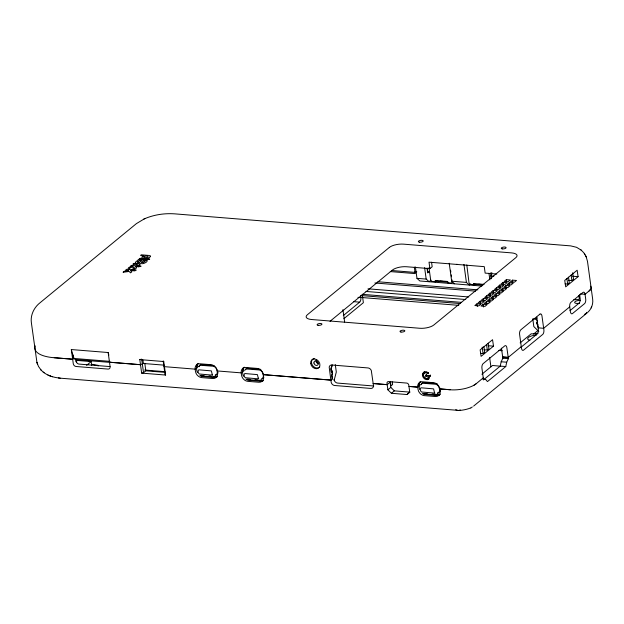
<?xml version="1.0" encoding="UTF-8"?>
<svg xmlns="http://www.w3.org/2000/svg" width="624" height="624" viewBox="0 0 624 624"><rect width="100%" height="100%" fill="white"/><g stroke="black" fill="none" stroke-linecap="round" stroke-linejoin="round"><path stroke-width="0.94" d="M425.786 375.313L429.421 375.461L429.959 376.194L426.059 376.147L425.708 375.469L426.582 374.681L425.708 375.469M430.217 375.937L426.902 375.664L426.356 374.93M483.397 379.946L500.245 366.109L501.166 361.756L502.858 358.215L501.454 348.184M505.783 366.553L506.696 362.209L508.396 358.66L506.86 347.747A3.502 1.677 -85.4 0 0 504.785 345.86L483.124 363.652A3.502 1.677 -85.4 0 0 481.931 368.222L483.436 379.158L485.659 379.486L487.461 381.599L505.783 366.553L500.245 366.109M491.345 278.741L490.963 275.964L491.837 272.61M588.05 312.094C591.513 308.818 593.346 303.88 592.667 299.138L587.496 261.401L586.115 256.597M591.178 307.897L591.388 307.445M591.435 307.328L591.653 306.86M198.487 366.631L200.249 365.243L213.205 366.226C217.082 366.577 219.235 374.197 215.155 375.547M244.538 370.367L246.301 368.971L259.249 369.962C263.125 370.305 265.286 377.926 261.206 379.275M420.716 384.618L422.479 383.222L435.435 384.212C439.312 384.563 441.464 392.176 437.385 393.526M98.085 365.96L98.108 365.36L92.469 364.361M424.32 373.347C425.123 371.803 427.253 372.06 428.399 373.043C427.284 374.197 425.233 371.561 423.961 373.464C421.73 376.373 426.574 380.617 429.023 377.59M417.721 387.13L418.025 389.368A6.31 5.031 50.6 0 0 424.343 395.624L435.404 396.521A6.31 5.031 50.6 0 0 440.131 391.154L439.819 388.892A6.31 5.031 50.6 0 0 433.501 382.676L422.448 381.787A6.31 5.031 50.6 0 0 417.713 387.145L408.97 386.443L408.79 385.148A2.106 1.677 50.6 0 0 406.684 383.066L388.573 381.599A2.106 1.677 50.6 0 0 386.997 383.386L387.878 389.797L391.396 393.276L407.043 394.547L409.672 391.56L408.962 386.396L417.721 387.13L419.024 386.053A6.31 5.031 50.6 0 1 420.818 381.443M424.328 371.732L423.212 373.347L423.314 375.671A4.282 3.416 50.6 0 0 424.609 377.746L426.652 378.971L429.086 378.815M470.402 284.107L469.318 285.051L419.882 280.979L416.972 278.343L415.412 266.939M418.337 385.499L419.429 384.595L419.515 385.234M429.491 271.362L427.69 272.844L427.089 268.429M332.14 364.751L330.782 368.862L331.219 372.091L331.874 371.553L332.14 373.495L331.664 375.32L332.179 379.057L330.868 380.125L263.305 374.657A6.31 5.031 50.6 0 0 256.979 368.402L245.926 367.505A6.31 5.031 50.6 0 0 241.199 372.871L241.504 375.086A6.31 5.031 50.6 0 0 247.829 381.35L258.882 382.239A6.31 5.031 50.6 0 0 263.609 376.873L263.305 374.634L330.868 380.078L332.498 378.737L332.038 375.328L332.506 373.503L332.108 370.562L331.453 371.101L331.172 369.049L331.89 366.311L332.537 365.773M481.892 374.228L492.547 365.469L500.659 366.241M520.143 342.888L531.203 333.793A12.971 4.774 -7.8 0 0 537.693 333.583M74.123 357.981L72.657 359.19L54.241 357.747A36.808 13.549 -7.8 0 1 35.256 345.907M86.596 365.336L91.166 361.585L91.666 365.196M143.528 363.301L140.501 364.728L109.496 362.216L140.501 364.681M143.536 372.684L141.679 359.167L139.799 359.603L141.656 373.121L143.536 372.684L145.829 370.804L165.446 372.395M198.245 363.441A6.31 5.031 50.6 0 0 196.451 368.074L195.148 369.143L164.447 366.662M244.296 367.162A6.31 5.031 50.6 0 0 242.502 371.795L241.199 372.871L217.253 370.937A6.31 5.031 50.6 0 0 210.928 364.673L199.875 363.784A6.31 5.031 50.6 0 0 195.148 369.143L195.452 371.358A6.31 5.031 50.6 0 0 201.778 377.621L212.831 378.518A6.31 5.031 50.6 0 0 217.558 373.152L217.253 370.906M330.018 321.298L392.449 270.028A10.514 3.869 -7.8 0 1 406.559 266.744L429.889 268.632L432.175 266.752L431.551 262.213M343.317 315.572L359.666 302.149A3.502 1.677 -85.4 0 0 360.851 297.578L360.594 295.682M343.871 318.708L363.371 302.695L362.216 294.271M429.491 271.409L427.853 272.75L427.222 268.117M430.638 279.755L431.246 280.933L432.401 281.494L435.466 281.744L436.121 281.206L447.455 282.126M435.466 281.744L435.287 280.449L447.572 281.447L447.743 282.734L448.399 282.204M466.807 264.95L469.014 282.859L469.622 284.037L473.842 284.848L474.49 284.31L482.992 284.996M476.978 303.794L474.856 305.542L478.85 305.861L480.971 304.114L476.978 303.794L477.352 306.509M480.246 301.111L478.124 302.858L482.118 303.178L484.24 301.431L480.246 301.111L480.62 303.826M483.514 298.428L481.393 300.175L485.378 300.495L487.5 298.756L483.514 298.428L483.764 300.238M486.782 295.745L484.653 297.492L488.647 297.812L490.768 296.072L486.782 295.745L487.024 297.554M490.043 293.062L487.921 294.809L491.915 295.129L494.036 293.389L490.043 293.062L490.417 295.776M493.311 290.378L491.189 292.126L495.183 292.445L497.305 290.706L493.311 290.378L493.561 292.188M496.579 287.695L494.458 289.442L498.443 289.762L500.573 288.023L496.579 287.695L496.829 289.505M499.847 285.012L497.718 286.759L501.712 287.079L503.833 285.34L499.847 285.012L500.214 287.726M503.108 282.337L500.986 284.076L504.98 284.396L507.101 282.656L503.108 282.337L503.482 285.043M506.376 279.653L504.254 281.393L508.248 281.72L510.37 279.973L506.376 279.653L506.626 281.455M483.116 304.294L480.995 306.033L484.988 306.361L487.11 304.613L483.116 304.294L483.491 307M486.385 301.61L484.263 303.35L488.257 303.677L490.378 301.93L486.385 301.61L486.759 304.317M489.653 298.927L487.531 300.667L491.517 300.994L493.646 299.247L489.653 298.927L489.902 300.737M492.921 296.244L490.799 297.983L494.785 298.311L496.907 296.564L492.921 296.244L493.288 298.958M496.189 293.561L494.06 295.308L498.053 295.628L500.175 293.881L496.189 293.561L496.556 296.275M499.45 290.878L497.328 292.625L501.322 292.945L503.443 291.197L499.45 290.878L499.699 292.687M502.718 288.194L500.596 289.942L504.59 290.261L506.711 288.514L502.718 288.194L503.092 290.909M505.986 285.511L503.864 287.258L507.85 287.578L509.98 285.839L505.986 285.511L506.353 288.226M509.254 282.828L507.125 284.575L511.118 284.895L513.24 283.156L509.254 282.828L509.496 284.638M512.515 280.145L510.393 281.892L514.387 282.212L516.508 280.472L512.515 280.145L512.764 281.954M373.191 383.549L387.176 384.68L390.109 382.223L390.819 387.387L394.329 390.866L409.984 392.129L407.043 394.547M387.878 389.797L390.819 387.387M391.396 393.276L394.329 390.866M427.744 373.581L428.587 373.051M425.701 375.656L426.348 375.125M425.755 375.859L426.41 375.32M425.888 376.03L426.535 375.492M426.059 376.147L426.707 375.617M429.78 375.632L430.435 375.102M429.913 375.804L430.56 375.274M429.741 376.451L430.537 375.812M428.368 378.128L429.211 377.606M480.519 353.356L483.046 353.558L484.684 352.217L483.928 346.679M483.92 349.791L487.297 350.064L488.935 348.722L488.179 343.192M565.118 283.865L567.653 284.076L569.291 282.734L568.526 277.196M568.519 280.316L571.904 280.589L573.534 279.248L572.653 272.789M493.506 346.156L481.088 356.351L480.137 349.9L492.547 339.706L493.506 346.156L487.976 345.696M578.097 276.666L565.687 286.861L564.736 280.41L577.145 270.223L578.097 276.666L572.575 276.221M533.536 318.864L535.829 319.051L537.248 317.889M533.606 334.058L538.099 330.369M450.255 389.735L439.819 388.892L450.255 389.782A19.297 7.106 -7.8 0 0 466.588 388.144L467.446 387.855A19.282 7.098 -7.8 0 0 474.622 384.836A19.297 7.106 -7.8 0 0 476.128 383.768L483.257 377.863M521.282 346.64L508.186 357.435L502.663 356.99L508.217 357.373M580.437 293.904L585.047 294.317L588.814 291.174A19.297 7.106 -7.8 0 0 589.953 290.074M520.993 347.279L537.163 334.004A3.502 1.677 -85.4 0 0 538.356 329.433L536.671 317.203M569.954 310.666L578.986 303.241A3.502 1.677 -85.4 0 0 580.18 298.67L579.626 294.637M587.207 312.85L473.624 406.099M390.117 382.262L390.445 381.997L390.975 385.874L392.605 384.532L392.239 381.865M585.218 314.044L585.764 313.638L584.337 314.621M427.939 373.589L428.017 372.707A4.189 3.338 50.6 0 0 426.309 371.865C423.766 371.023 421.621 373.893 422.659 376.202A4.282 3.416 50.6 0 0 423.953 378.284C424.843 379.649 428.922 380.507 428.875 378.378L428.555 378.144M428.828 377.684L427.276 378.097M144.331 218.86L136.406 223.618L40.045 302.757C34.031 307.421 30.256 315.175 31.387 322.834L36.964 362.591M144.885 218.618C154.237 214.672 164.572 213.135 174.681 213.853L570.703 245.887L576.576 247.307L581.35 250.24M143.871 219.063L145.322 218.423M460.169 410.241C461.604 410.007 457.961 410.467 459.631 410.288M481.9 286.034L469.318 285.051L466.409 282.407L451.675 281.213L449.21 263.227M373.183 383.503L387.169 384.634M496.743 274.045L485.144 273.101L484.263 266.643L429.008 262.174L429.889 268.632M490.963 275.964L493.818 276.19M414.968 271.658L416.809 271.853M392.012 270.543L415.311 272.423M390.281 271.58L415.233 273.601L414.336 267.095M416.972 278.343L426.184 279.084L429.094 281.72L430.724 280.387L428.984 267.696M473.842 284.848L473.663 283.553L484.052 284.396M440.162 281.143L442.993 281.377M478.686 284.263L481.588 284.497M447.743 282.734L450.817 282.984A1.755 1.396 50.6 0 0 452.127 281.494L451.87 279.614M377.894 281.752L477.867 289.84M374.884 282.984L475.582 291.127M368.02 288.818L468.725 296.962M365.999 291.447L465.761 299.52M362.567 294.364L461.362 302.359M361.826 295.604L460.606 303.592M361.787 297.515L458.78 305.362M357.95 297.336L360.851 297.578M353.847 301.673L359.666 302.149M498.49 350.415L502.273 350.727M502.858 358.215L508.396 358.66M501.166 361.756L506.696 362.209M482.89 379.259L485.659 379.486M108.17 352.529L110.113 366.694A2.808 2.239 50.6 0 1 108.014 369.08L76.081 366.491A2.808 2.239 50.6 0 1 73.273 363.714L71.331 349.549L108.17 352.529L108.865 355.196M139.799 359.603L163.745 361.538L165.602 375.055L141.656 373.121M214.016 365.555L201.739 364.564A3.502 2.8 50.6 0 0 199.103 366.717M163.917 365.141L143.364 363.48L142.896 360.071M109.863 361.358L73.64 358.433L72.657 359.237L54.233 357.7M109.777 362.365L75.13 359.557L74.248 358.48M91.166 361.585L77.509 360.477A6.31 2.324 -7.8 0 1 76.175 360.282M373.76 386.006L337.584 383.081A3.502 2.8 50.6 0 1 334.074 379.603L334.16 380.25L336.305 372.029L335.283 364.564M109.988 366.584L79.022 364.081A2.808 2.239 50.6 0 1 76.214 361.296L75.964 359.486M144.706 370.04L164.861 371.67M201.139 375.352L204.048 375.586M208.9 375.983L210.834 376.139M213.743 376.373L217.62 376.685M247.19 379.08L250.099 379.322M254.943 379.712L257.852 379.946M259.795 380.102L262.704 380.336M424.343 393.416L427.245 393.65M432.097 394.04L439.85 394.664M200.569 375.827L216.434 377.114M246.683 379.564L263.055 380.882M423.501 393.861L439.561 395.164M41.317 370.321C46.426 375.695 54.054 377.653 61.214 378.253L457.361 410.303L455.715 409.703M58.43 377.949L59.038 378.019M59.639 378.089L60.208 378.16M51.457 376.405L52.533 376.732M49.67 375.765L50.17 375.952M50.068 375.921L50.56 376.1M47.9 375.008L48.29 375.18M43.22 372.091L44.086 372.754M580.975 249.92L583.838 252.806L586.318 257.049M451.675 281.213L454.568 283.787M435.287 280.449L436.121 281.206M473.663 283.553L474.49 284.31M535.829 319.051L537.241 320.44L537.506 322.429L536.585 322.358L538.169 327.272L538.785 327.327L538.13 327.818L543.66 328.31L569.72 306.86L570.391 311.696A3.502 1.677 -85.4 0 0 572.465 313.583L584.516 303.685A3.502 1.677 -85.4 0 0 585.71 299.114L585.047 294.271M538.052 324.925L537.116 323.996L536.936 322.702M538.816 331.5L533.824 326.555L532.763 318.802M36.886 362.302L38.485 366.444L41.098 370.087M40.888 369.868L41.519 370.539M163.745 361.538L163.168 360.906L165.025 374.423L165.602 375.055M163.87 366.023L164.447 366.616M585.016 254.498L584.306 253.438M590.678 286.182L590.842 286.51A19.282 7.098 -7.8 0 1 589.953 290.121M585.788 255.879L585.983 256.316M37.51 364.307L37.339 363.808M37.222 363.464L37.058 362.918M71.331 349.549L73.64 358.433L73.156 354.908M578.815 295.495L579.337 299.294A8.198 3.019 -7.8 0 1 573.807 299.637M571.147 275.051L571.904 280.589M566.896 278.538L567.653 284.076M490.721 272.899L491.361 277.61M488.959 273.296L489.863 279.887M489.637 357.482L490.909 366.764M486.541 344.534L487.297 350.064M482.173 347.1L483.046 353.558M463.944 264.42L466.409 282.407M450.583 270.192L450.84 272.08M451.23 274.903L451.487 276.783M424.616 267.688L426.184 279.084M439.897 387.98L440.154 389.906A3.502 2.8 50.6 0 1 437.533 392.886M419.351 382.099L419.874 385.866M342.935 309.613L344.635 322.039M330.868 380.125L329.199 367.169A3.502 2.8 50.6 0 1 331.835 365.017L368.012 367.942A3.502 2.8 50.6 0 1 371.311 370.578L373.448 385.445A3.502 2.792 50.6 0 1 370.82 388.424L334.643 385.499A3.502 2.8 50.6 0 1 331.133 382.021L330.868 380.078M243.173 367.848L243.688 371.615M242.502 371.771L242.814 374.018A6.31 5.031 50.6 0 0 243.539 376.272M197.122 364.12L197.644 367.887M196.459 368.051L196.763 370.289A6.31 5.031 50.6 0 0 197.488 372.544M144.799 363.301L145.829 370.804M419.024 386.053L419.328 388.292A6.31 5.031 50.6 0 0 419.593 389.438M88.655 360.758L88.709 361.686M458.968 410.397A8.346 1.817 -12.6 0 1 457.205 410.358M472.204 406.856A8.346 1.661 -7.9 0 1 470.714 408.01M476.12 383.729A19.243 7.082 -7.8 0 1 474.045 385.141M586.552 312.952A8.432 3.588 -18.6 0 1 586.318 313.178M587.044 312.265A8.369 3.042 -18.7 0 1 586.833 312.491M470.441 408.002A8.369 1.576 -11.2 0 1 459.818 410.428M535.181 333.871A5.608 2.067 -7.8 0 1 537.935 333.232M75.621 361.078A3.502 1.287 -7.8 0 1 76.315 362.56M422.448 393.323A6.31 5.031 50.6 0 0 425.654 394.555L436.706 395.444A6.31 5.031 50.6 0 0 440.38 394.064M199.883 375.32A6.31 5.031 50.6 0 0 203.081 376.545L214.133 377.442A6.31 5.031 50.6 0 0 217.074 376.709M245.926 379.049A6.31 5.031 50.6 0 0 249.132 380.273L260.185 381.17A6.31 5.031 50.6 0 0 263.125 380.437M579.563 303.194A3.853 1.42 -7.8 0 1 574.642 302.266A3.853 1.42 -7.8 0 1 580.25 300.479M529.885 340.361A7.012 2.582 -7.8 0 1 528.489 337.405A7.012 2.582 -7.8 0 1 536.195 335.182M318.287 363.262A2.457 1.958 50.6 0 1 316.399 360.953M457.189 264.287A2.457 1.958 50.6 0 1 456.643 264.319M263.788 377.231A3.502 2.8 50.6 0 1 262.127 378.589M260.879 369.463A3.502 2.8 50.6 0 0 260.068 369.291L247.79 368.293A3.502 2.8 50.6 0 0 245.349 369.697M437.057 383.713A3.502 2.8 50.6 0 0 436.246 383.542L423.969 382.543A3.502 2.8 50.6 0 0 421.333 384.696M217.924 371.92A3.502 2.8 50.6 0 1 215.303 374.899M590.242 289.754A19.243 7.082 -7.8 0 1 588.814 291.221M585.047 294.317A3.502 1.677 -85.4 0 0 582.972 292.43L570.913 302.328A3.502 1.677 -85.4 0 0 569.728 306.899M491.049 273.195A6.31 5.031 50.6 0 1 491.696 274.24M318.529 363.706A2.457 1.958 50.6 0 1 316.204 360.165M319.823 366.873A5.257 4.196 50.6 0 1 312.445 365.282A5.257 4.196 50.6 0 1 314.262 358.41M212.207 374.408L212.636 375.164L199.399 374.01C198.089 373.495 197.519 370.313 198.822 369.814L211.38 370.89L212.207 374.408M258.258 378.136L258.687 378.893L245.45 377.738C244.14 377.224 243.571 374.041 244.873 373.542L257.431 374.618L258.258 378.136M434.437 392.387L434.866 393.143L421.629 391.989C420.319 391.474 419.749 388.3 421.052 387.793L433.61 388.869L434.437 392.387M137.475 262.057L139.378 262.454L141.562 260.918L139.027 260.715L137.475 262.057M150.368 256.09C149.869 260.473 136.672 258.016 144.004 255.941L140.642 255.38L141.274 254.795L149.159 255.473L150.368 256.09M141.734 262.33L143.27 262.665L145.275 261.222L143.224 261.05L141.734 262.33M129.847 268.063L129.113 269.357C125.728 268.086 131.633 265.855 133.154 266.471L130.369 266.245L131.422 265.379L138.91 265.988L137.732 266.705L135.166 266.635C139.152 267.384 133.793 270.192 132.046 269.568L133.099 268.71C137.436 267.774 131.056 266.339 129.847 268.063M135.338 262.337C135.806 264.802 139.636 262.291 140.845 263.57C142.756 264.467 148.387 261.854 146.975 260.434L138.302 259.732L135.338 262.337M139.948 264.732L139.105 265.832L137.108 265.668C139.191 263.788 133.489 264.662 132.818 264.241L133.864 263.375L138.466 263.788L139.948 264.732M143.668 256.698C143.637 258.133 147.1 257.712 148.177 257.033C148.27 255.59 144.737 256.012 143.668 256.698M128.614 270.566L124.301 271.229L123.045 272.259L129.106 271.456L130.549 272.852L131.812 271.822L130.322 270.551L134.737 270.878L136.328 270.091L126.641 269.311L125.596 270.169L128.614 270.566M140.01 258.336L138.957 259.194L145.899 259.724L147.498 258.937L140.01 258.336M139.558 266.042L138.512 266.9L141.11 266.167L139.558 266.042M148.145 258.991L147.1 259.849L149.698 259.116L148.145 258.991M389.353 247.424L307.367 314.753A10.514 3.869 -7.8 0 0 311.672 319.527L419.734 328.263A10.514 3.869 -7.8 0 0 433.844 324.987L515.83 257.657A10.514 3.869 -7.8 0 0 511.524 252.884L403.463 244.14A10.514 3.869 -7.8 0 0 389.353 247.424M539.9 314.153L520.79 329.839A3.502 1.677 -85.4 0 0 519.605 334.409L521.5 348.254A3.502 1.677 -85.4 0 0 523.575 350.142L542.685 334.448A3.502 1.677 -85.4 0 0 543.878 329.878L541.975 316.04A3.502 1.677 -85.4 0 0 539.9 314.153M400.998 332.046A2.457 0.905 -7.8 0 0 404.836 330.938A2.457 0.905 -7.8 0 0 401.404 330.431A2.457 0.905 -7.8 0 0 400.998 332.046M318.115 325.338A2.457 0.905 -7.8 0 0 321.945 324.238A2.457 0.905 -7.8 0 0 318.513 323.723A2.457 0.905 -7.8 0 0 318.115 325.338M502.258 248.882A2.457 0.905 -7.8 0 0 506.095 247.775A2.457 0.905 -7.8 0 0 502.663 247.268A2.457 0.905 -7.8 0 0 502.258 248.882M419.375 242.182A2.457 0.905 -7.8 0 0 423.205 241.075A2.457 0.905 -7.8 0 0 419.773 240.56A2.457 0.905 -7.8 0 0 419.375 242.182M313.95 363.012A2.457 1.958 50.6 0 0 317.444 365.227A2.457 1.958 50.6 0 0 316.906 361.312A2.457 1.958 50.6 0 0 313.95 363.012M310.674 363.48A5.257 4.196 50.6 0 0 318.162 368.238A5.257 4.196 50.6 0 0 317.008 359.845A5.257 4.196 50.6 0 0 310.674 363.48"/></g></svg>
